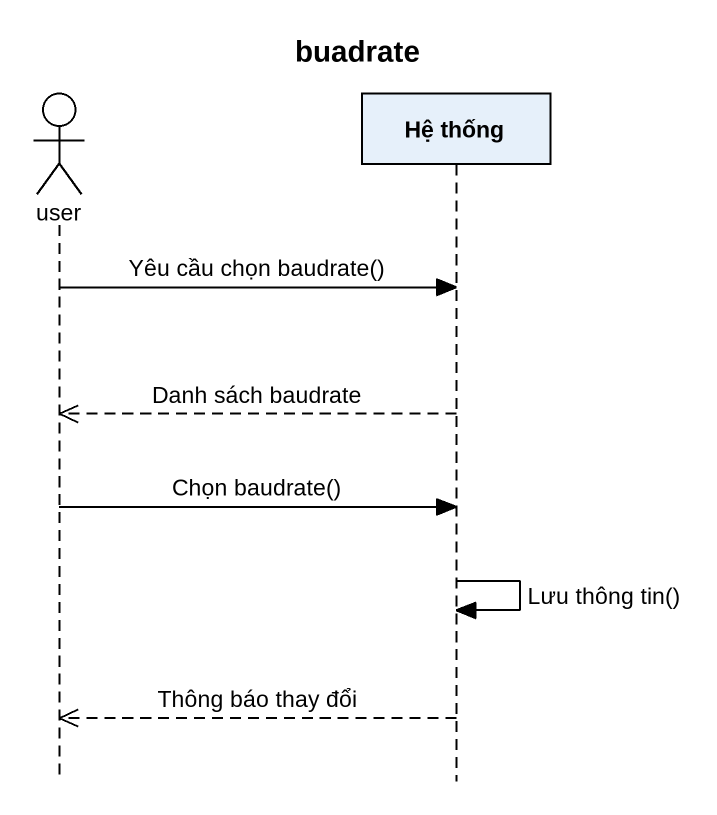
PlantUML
@startuml
title buadrate
hide footbox
actor user
participant "Hệ thống" as Hệ_thống

user -> Hệ_thống : Yêu cầu chọn baudrate()
Hệ_thống -->> user : Danh sách baudrate
user -> Hệ_thống : Chọn baudrate()
Hệ_thống -> Hệ_thống : Lưu thông tin()
Hệ_thống -->> user : Thông báo thay đổi
@enduml
